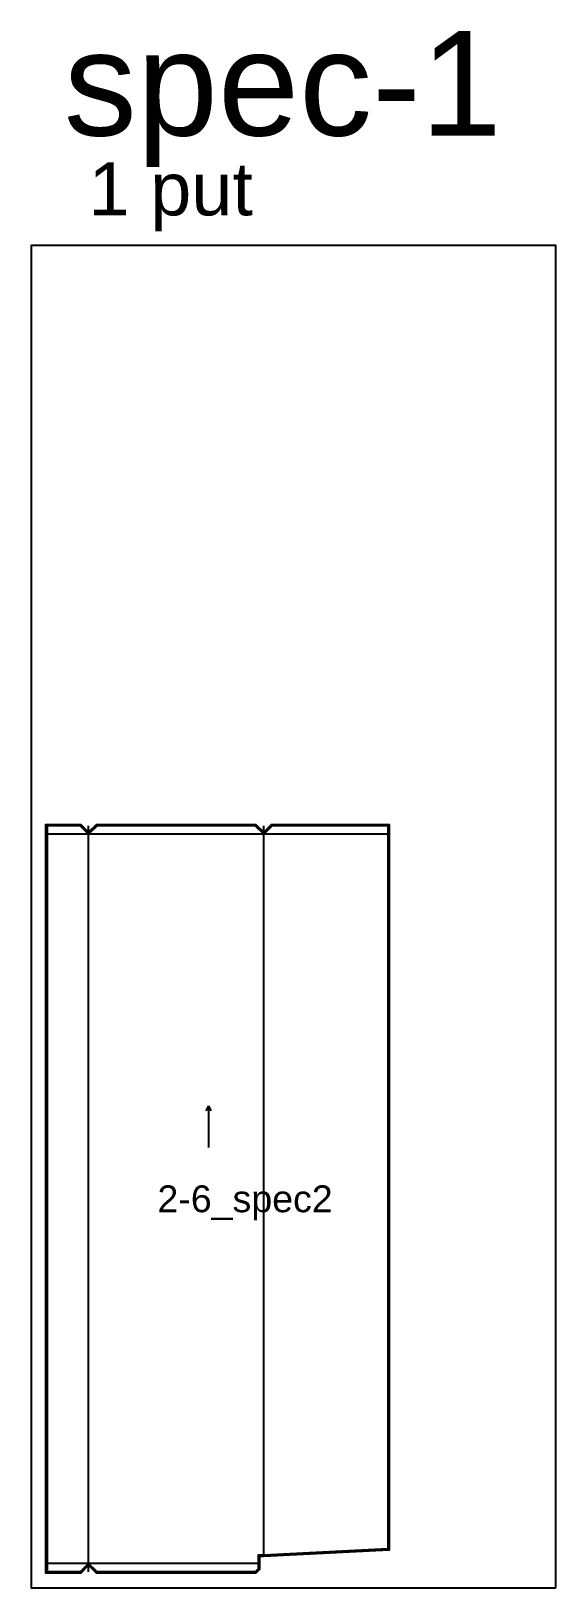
# Model space of a CAD drawing. Header units: inches. Extents: x 0 to 1250, y 0 to 3711.
import ezdxf

# ---------------------------------------------------------------- set-up
doc = ezdxf.new("R2010")
doc.units = ezdxf.units.IN
doc.header["$MEASUREMENT"] = 0
for name, color, linetype in [('CUT', 3, 'Continuous'), ('FREZ', 6, 'Continuous'), ('SHEETS', 140, 'Continuous')]:
    doc.layers.add(name, color=color, linetype=linetype)
doc.styles.get("Standard").update_dxf_attribs({"font": 'arial.ttf'})

msp = doc.modelspace()

# ---------------------------------------------------------------- linework, layer by layer
for p, q in [((117, 1817), (38, 1817)), ((38, 1817), (38, 38)), ((137, 1797), (117, 1817)), ((157, 1817), (137, 1797)), ((345.5, 1817), (157, 1817)), ((534, 1817), (345.5, 1817)), ((554, 1797), (534, 1817)), ((574, 1817), (554, 1797)), ((850, 1817), (574, 1817)), ((850, 1817), (850, 93)), ((416.9, 1137.5), (422.9, 1149.5)), ((422.9, 1049.5), (422.9, 1149.5)), ((428.9, 1137.5), (422.9, 1149.5)), ((117, 38), (38, 38)), ((137, 58), (117, 38)), ((157, 38), (137, 58)), ((345.5, 38), (157, 38)), ((534, 38), (345.5, 38))]:
    msp.add_line(p, q)
msp.add_lwpolyline([(850, 93), (554, 78), (541, 78), (541, 58), (541, 45), (534, 38)])
at = {"layer": 'CUT'}
msp.add_lwpolyline([(137, 1801.2), (155.8, 1820), (345.5, 1820), (535.2, 1820), (554, 1801.2), (572.8, 1820), (853, 1820), (853, 90.1), (554.1, 75), (544, 75), (544, 58), (544, 43.8), (535.2, 35), (345.5, 35), (155.8, 35), (137, 53.8), (118.2, 35), (35, 35), (35, 1820), (118.2, 1820)], close=True, dxfattribs=at)
at = {"layer": 'FREZ'}
for p, q in [((850, 1797), (38, 1797)), ((137, 38), (137, 1817)), ((554, 78), (554, 1817)), ((541, 58), (38, 58))]:
    msp.add_line(p, q, dxfattribs=at)
at = {"layer": 'SHEETS'}
msp.add_lwpolyline([(1250, 0), (1250, 3200), (0, 3200), (0, 0)], close=True, dxfattribs=at)

# ---------------------------------------------------------------- texts
msp.add_text('2-6_spec2', height=64).set_placement((300.9, 895.5))
for s, height, p in [('spec-1', 248.93, (77.8, 3462.3)), ('1 put', 126.16, (136.6, 3272))]:
    msp.add_text(s, height=height, dxfattribs=at).set_placement(p)

doc.saveas('drawing.dxf')
